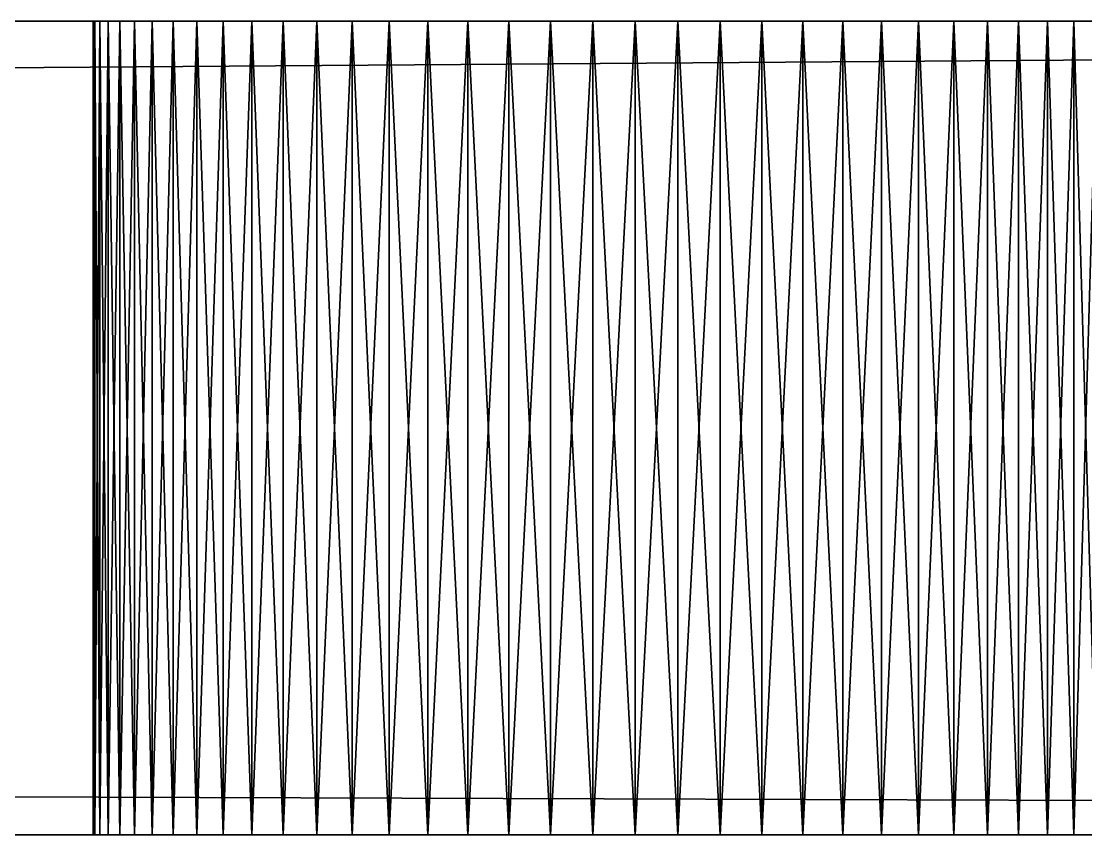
# Model space of a CAD drawing. Extents: x -23565 to -21677, y -4615 to -4167.
# Drawn here: x -21761.49 to -21753.64, y -4521.38 to -4515.38 of the extents above; entities that cross this region are included whole.
import ezdxf

# ---------------------------------------------------------------- set-up
doc = ezdxf.new("R2010")
doc.units = 0
doc.header["$MEASUREMENT"] = 0
doc.layers.get('0').update_dxf_attribs({"linetype": 'CONTINUOUS'})
doc.layers.add('ARCHITEKTURA_OBECN_', color=7, linetype='CONTINUOUS')

# ---------------------------------------------------------------- blocks, each defined once
blk = doc.blocks.new('*X11')
at = {"layer": 'ARCHITEKTURA_OBECN_', "color": 0, "linetype": 'Continuous'}
mesh = blk.add_polyface(dxfattribs=at)
corners = [(-21756.0251, -4515.3807, -230.5943), (-21756.3331, -4515.3807, -230.533), (-21713.9589, -4515.3807, -214.4837), (-21756.645, -4515.3807, -230.4961), (-21756.9589, -4515.3807, -230.4837), (-21757.2727, -4515.3807, -230.4961), (-21757.5846, -4515.3807, -230.533), (-21757.8927, -4515.3807, -230.5943), (-21758.195, -4515.3807, -230.6795), (-22544.9589, -4515.3807, -214.4837), (-21758.4896, -4515.3807, -230.7882), (-21758.7748, -4515.3807, -230.9197), (-21759.0489, -4515.3807, -231.0732), (-21759.31, -4515.3807, -231.2477), (-21759.5567, -4515.3807, -231.4421), (-21759.7873, -4515.3807, -231.6553), (-21760.0005, -4515.3807, -231.8859), (-21760.195, -4515.3807, -232.1326), (-21760.3694, -4515.3807, -232.3937), (-21760.5229, -4515.3807, -232.6678), (-21760.6544, -4515.3807, -232.953), (-21760.7631, -4515.3807, -233.2477), (-21760.8484, -4515.3807, -233.5499), (-21760.9096, -4515.3807, -233.858), (-21760.9466, -4515.3807, -234.1699), (-22584.9589, -4515.3807, -216.4837), (-22544.9589, -4515.3807, -216.4837), (-23450.9589, -4515.3807, -254.4837), (-21760.9589, -4515.3807, -234.4837), (-21760.9466, -4515.3807, -234.7976), (-21760.9096, -4515.3807, -235.1095), (-21760.8484, -4515.3807, -235.4175), (-21760.7631, -4515.3807, -235.7198), (-21760.6544, -4515.3807, -236.0145), (-21760.5229, -4515.3807, -236.2997), (-21760.3694, -4515.3807, -236.5737), (-21760.195, -4515.3807, -236.8349), (-21760.0005, -4515.3807, -237.0815), (-21759.7873, -4515.3807, -237.3122), (-21759.5567, -4515.3807, -237.5254), (-21759.31, -4515.3807, -237.7198), (-21759.0489, -4515.3807, -237.8943), (-21758.7748, -4515.3807, -238.0478), (-21758.4896, -4515.3807, -238.1792), (-21758.195, -4515.3807, -238.288), (-21757.8927, -4515.3807, -238.3732), (-21757.5846, -4515.3807, -238.4345), (-21757.2727, -4515.3807, -238.4714), (-21678.9589, -4515.3807, -254.4837)]
mesh.append_faces([[corners[k] for k in face] for face in [(26, 28, 27)]], dxfattribs={"vtx0": -1, "vtx1": -1, "vtx2": -1, "color": 0})
mesh.append_faces([[corners[k] for k in face] for face in [(9, 24, 28), (47, 48, 27)]], dxfattribs={"vtx0": -1, "vtx2": -1, "color": 0})
mesh.append_faces([[corners[k] for k in face] for face in [(0, 1, 2), (1, 3, 2), (3, 4, 2), (4, 5, 2), (5, 6, 2), (6, 7, 2), (7, 8, 2), (9, 2, 8), (8, 10, 9), (10, 11, 9), (11, 12, 9), (12, 13, 9), (13, 14, 9), (14, 15, 9), (15, 16, 9), (16, 17, 9), (17, 18, 9), (18, 19, 9), (19, 20, 9), (20, 21, 9), (21, 22, 9), (22, 23, 9), (23, 24, 9), (25, 26, 27), (26, 9, 28), (28, 29, 27), (29, 30, 27), (30, 31, 27), (31, 32, 27), (32, 33, 27), (33, 34, 27), (34, 35, 27), (35, 36, 27), (36, 37, 27), (37, 38, 27), (38, 39, 27), (39, 40, 27), (40, 41, 27), (41, 42, 27), (42, 43, 27), (43, 44, 27), (44, 45, 27), (45, 46, 27), (46, 47, 27)]], dxfattribs={"vtx1": -1, "vtx2": -1, "color": 0})
mesh = blk.add_polyface(dxfattribs=at)
corners = [(-23450.9589, -4515.3807, -254.4837), (-21678.9589, -4515.3807, -254.4837), (-21678.9589, -4521.3807, -254.4837), (-23450.9589, -4521.3807, -254.4837)]
mesh.append_faces([[corners[k] for k in face] for face in [(3, 0, 2)]], dxfattribs={"vtx1": -1, "color": 0})
mesh.append_faces([[corners[k] for k in face] for face in [(0, 1, 2)]], dxfattribs={"vtx2": -1, "color": 0})
mesh = blk.add_polyface(dxfattribs=at)
corners = [(-21713.9589, -4515.3807, -214.4837), (-22544.9589, -4515.3807, -214.4837), (-22544.9589, -4521.3807, -214.4837), (-21713.9589, -4521.3807, -214.4837)]
mesh.append_faces([[corners[k] for k in face] for face in [(3, 0, 2)]], dxfattribs={"vtx1": -1, "color": 0})
mesh.append_faces([[corners[k] for k in face] for face in [(0, 1, 2)]], dxfattribs={"vtx2": -1, "color": 0})
mesh = blk.add_polyface(dxfattribs=at)
corners = [(-21760.9589, -4521.3807, -234.4837), (-21760.9589, -4515.3807, -234.4837), (-21760.9466, -4515.3807, -234.1699), (-21760.9466, -4521.3807, -234.1699)]
mesh.append_faces([[corners[k] for k in face] for face in [(3, 0, 2)]], dxfattribs={"vtx1": -1, "color": 0})
mesh.append_faces([[corners[k] for k in face] for face in [(0, 1, 2)]], dxfattribs={"vtx2": -1, "color": 0})
mesh = blk.add_polyface(dxfattribs=at)
corners = [(-21760.9466, -4521.3807, -234.7976), (-21760.9466, -4515.3807, -234.7976), (-21760.9589, -4515.3807, -234.4837), (-21760.9589, -4521.3807, -234.4837)]
mesh.append_faces([[corners[k] for k in face] for face in [(3, 0, 2)]], dxfattribs={"vtx1": -1, "color": 0})
mesh.append_faces([[corners[k] for k in face] for face in [(0, 1, 2)]], dxfattribs={"vtx2": -1, "color": 0})
mesh = blk.add_polyface(dxfattribs=at)
corners = [(-21760.9466, -4521.3807, -234.1699), (-21760.9466, -4515.3807, -234.1699), (-21760.9096, -4515.3807, -233.858), (-21760.9096, -4521.3807, -233.858)]
mesh.append_faces([[corners[k] for k in face] for face in [(3, 0, 2)]], dxfattribs={"vtx1": -1, "color": 0})
mesh.append_faces([[corners[k] for k in face] for face in [(0, 1, 2)]], dxfattribs={"vtx2": -1, "color": 0})
mesh = blk.add_polyface(dxfattribs=at)
corners = [(-21760.9096, -4521.3807, -235.1095), (-21760.9096, -4515.3807, -235.1095), (-21760.9466, -4515.3807, -234.7976), (-21760.9466, -4521.3807, -234.7976)]
mesh.append_faces([[corners[k] for k in face] for face in [(3, 0, 2)]], dxfattribs={"vtx1": -1, "color": 0})
mesh.append_faces([[corners[k] for k in face] for face in [(0, 1, 2)]], dxfattribs={"vtx2": -1, "color": 0})
mesh = blk.add_polyface(dxfattribs=at)
corners = [(-21760.9096, -4521.3807, -233.858), (-21760.9096, -4515.3807, -233.858), (-21760.8484, -4515.3807, -233.5499), (-21760.8484, -4521.3807, -233.5499)]
mesh.append_faces([[corners[k] for k in face] for face in [(3, 0, 2)]], dxfattribs={"vtx1": -1, "color": 0})
mesh.append_faces([[corners[k] for k in face] for face in [(0, 1, 2)]], dxfattribs={"vtx2": -1, "color": 0})
mesh = blk.add_polyface(dxfattribs=at)
corners = [(-21760.8484, -4521.3807, -235.4175), (-21760.8484, -4515.3807, -235.4175), (-21760.9096, -4515.3807, -235.1095), (-21760.9096, -4521.3807, -235.1095)]
mesh.append_faces([[corners[k] for k in face] for face in [(3, 0, 2)]], dxfattribs={"vtx1": -1, "color": 0})
mesh.append_faces([[corners[k] for k in face] for face in [(0, 1, 2)]], dxfattribs={"vtx2": -1, "color": 0})
mesh = blk.add_polyface(dxfattribs=at)
corners = [(-21760.8484, -4521.3807, -233.5499), (-21760.8484, -4515.3807, -233.5499), (-21760.7631, -4515.3807, -233.2477), (-21760.7631, -4521.3807, -233.2477)]
mesh.append_faces([[corners[k] for k in face] for face in [(3, 0, 2)]], dxfattribs={"vtx1": -1, "color": 0})
mesh.append_faces([[corners[k] for k in face] for face in [(0, 1, 2)]], dxfattribs={"vtx2": -1, "color": 0})
mesh = blk.add_polyface(dxfattribs=at)
corners = [(-21760.7631, -4521.3807, -235.7198), (-21760.7631, -4515.3807, -235.7198), (-21760.8484, -4515.3807, -235.4175), (-21760.8484, -4521.3807, -235.4175)]
mesh.append_faces([[corners[k] for k in face] for face in [(3, 0, 2)]], dxfattribs={"vtx1": -1, "color": 0})
mesh.append_faces([[corners[k] for k in face] for face in [(0, 1, 2)]], dxfattribs={"vtx2": -1, "color": 0})
mesh = blk.add_polyface(dxfattribs=at)
corners = [(-21760.7631, -4521.3807, -233.2477), (-21760.7631, -4515.3807, -233.2477), (-21760.6544, -4515.3807, -232.953), (-21760.6544, -4521.3807, -232.953)]
mesh.append_faces([[corners[k] for k in face] for face in [(3, 0, 2)]], dxfattribs={"vtx1": -1, "color": 0})
mesh.append_faces([[corners[k] for k in face] for face in [(0, 1, 2)]], dxfattribs={"vtx2": -1, "color": 0})
mesh = blk.add_polyface(dxfattribs=at)
corners = [(-21760.6544, -4521.3807, -236.0145), (-21760.6544, -4515.3807, -236.0145), (-21760.7631, -4515.3807, -235.7198), (-21760.7631, -4521.3807, -235.7198)]
mesh.append_faces([[corners[k] for k in face] for face in [(3, 0, 2)]], dxfattribs={"vtx1": -1, "color": 0})
mesh.append_faces([[corners[k] for k in face] for face in [(0, 1, 2)]], dxfattribs={"vtx2": -1, "color": 0})
mesh = blk.add_polyface(dxfattribs=at)
corners = [(-21760.6544, -4521.3807, -232.953), (-21760.6544, -4515.3807, -232.953), (-21760.5229, -4515.3807, -232.6678), (-21760.5229, -4521.3807, -232.6678)]
mesh.append_faces([[corners[k] for k in face] for face in [(3, 0, 2)]], dxfattribs={"vtx1": -1, "color": 0})
mesh.append_faces([[corners[k] for k in face] for face in [(0, 1, 2)]], dxfattribs={"vtx2": -1, "color": 0})
mesh = blk.add_polyface(dxfattribs=at)
corners = [(-21760.5229, -4521.3807, -236.2997), (-21760.5229, -4515.3807, -236.2997), (-21760.6544, -4515.3807, -236.0145), (-21760.6544, -4521.3807, -236.0145)]
mesh.append_faces([[corners[k] for k in face] for face in [(3, 0, 2)]], dxfattribs={"vtx1": -1, "color": 0})
mesh.append_faces([[corners[k] for k in face] for face in [(0, 1, 2)]], dxfattribs={"vtx2": -1, "color": 0})
mesh = blk.add_polyface(dxfattribs=at)
corners = [(-21760.5229, -4521.3807, -232.6678), (-21760.5229, -4515.3807, -232.6678), (-21760.3694, -4515.3807, -232.3937), (-21760.3694, -4521.3807, -232.3937)]
mesh.append_faces([[corners[k] for k in face] for face in [(3, 0, 2)]], dxfattribs={"vtx1": -1, "color": 0})
mesh.append_faces([[corners[k] for k in face] for face in [(0, 1, 2)]], dxfattribs={"vtx2": -1, "color": 0})
mesh = blk.add_polyface(dxfattribs=at)
corners = [(-21760.3694, -4521.3807, -236.5737), (-21760.3694, -4515.3807, -236.5737), (-21760.5229, -4515.3807, -236.2997), (-21760.5229, -4521.3807, -236.2997)]
mesh.append_faces([[corners[k] for k in face] for face in [(3, 0, 2)]], dxfattribs={"vtx1": -1, "color": 0})
mesh.append_faces([[corners[k] for k in face] for face in [(0, 1, 2)]], dxfattribs={"vtx2": -1, "color": 0})
mesh = blk.add_polyface(dxfattribs=at)
corners = [(-21760.3694, -4521.3807, -232.3937), (-21760.3694, -4515.3807, -232.3937), (-21760.195, -4515.3807, -232.1326), (-21760.195, -4521.3807, -232.1326)]
mesh.append_faces([[corners[k] for k in face] for face in [(3, 0, 2)]], dxfattribs={"vtx1": -1, "color": 0})
mesh.append_faces([[corners[k] for k in face] for face in [(0, 1, 2)]], dxfattribs={"vtx2": -1, "color": 0})
mesh = blk.add_polyface(dxfattribs=at)
corners = [(-21760.195, -4521.3807, -236.8349), (-21760.195, -4515.3807, -236.8349), (-21760.3694, -4515.3807, -236.5737), (-21760.3694, -4521.3807, -236.5737)]
mesh.append_faces([[corners[k] for k in face] for face in [(3, 0, 2)]], dxfattribs={"vtx1": -1, "color": 0})
mesh.append_faces([[corners[k] for k in face] for face in [(0, 1, 2)]], dxfattribs={"vtx2": -1, "color": 0})
mesh = blk.add_polyface(dxfattribs=at)
corners = [(-21760.195, -4521.3807, -232.1326), (-21760.195, -4515.3807, -232.1326), (-21760.0005, -4515.3807, -231.8859), (-21760.0005, -4521.3807, -231.8859)]
mesh.append_faces([[corners[k] for k in face] for face in [(3, 0, 2)]], dxfattribs={"vtx1": -1, "color": 0})
mesh.append_faces([[corners[k] for k in face] for face in [(0, 1, 2)]], dxfattribs={"vtx2": -1, "color": 0})
mesh = blk.add_polyface(dxfattribs=at)
corners = [(-21760.0005, -4521.3807, -237.0815), (-21760.0005, -4515.3807, -237.0815), (-21760.195, -4515.3807, -236.8349), (-21760.195, -4521.3807, -236.8349)]
mesh.append_faces([[corners[k] for k in face] for face in [(3, 0, 2)]], dxfattribs={"vtx1": -1, "color": 0})
mesh.append_faces([[corners[k] for k in face] for face in [(0, 1, 2)]], dxfattribs={"vtx2": -1, "color": 0})
mesh = blk.add_polyface(dxfattribs=at)
corners = [(-21760.0005, -4521.3807, -231.8859), (-21760.0005, -4515.3807, -231.8859), (-21759.7873, -4515.3807, -231.6553), (-21759.7873, -4521.3807, -231.6553)]
mesh.append_faces([[corners[k] for k in face] for face in [(3, 0, 2)]], dxfattribs={"vtx1": -1, "color": 0})
mesh.append_faces([[corners[k] for k in face] for face in [(0, 1, 2)]], dxfattribs={"vtx2": -1, "color": 0})
mesh = blk.add_polyface(dxfattribs=at)
corners = [(-21759.7873, -4521.3807, -237.3122), (-21759.7873, -4515.3807, -237.3122), (-21760.0005, -4515.3807, -237.0815), (-21760.0005, -4521.3807, -237.0815)]
mesh.append_faces([[corners[k] for k in face] for face in [(3, 0, 2)]], dxfattribs={"vtx1": -1, "color": 0})
mesh.append_faces([[corners[k] for k in face] for face in [(0, 1, 2)]], dxfattribs={"vtx2": -1, "color": 0})
mesh = blk.add_polyface(dxfattribs=at)
corners = [(-21759.7873, -4521.3807, -231.6553), (-21759.7873, -4515.3807, -231.6553), (-21759.5567, -4515.3807, -231.4421), (-21759.5567, -4521.3807, -231.4421)]
mesh.append_faces([[corners[k] for k in face] for face in [(3, 0, 2)]], dxfattribs={"vtx1": -1, "color": 0})
mesh.append_faces([[corners[k] for k in face] for face in [(0, 1, 2)]], dxfattribs={"vtx2": -1, "color": 0})
mesh = blk.add_polyface(dxfattribs=at)
corners = [(-21759.5567, -4521.3807, -237.5254), (-21759.5567, -4515.3807, -237.5254), (-21759.7873, -4515.3807, -237.3122), (-21759.7873, -4521.3807, -237.3122)]
mesh.append_faces([[corners[k] for k in face] for face in [(3, 0, 2)]], dxfattribs={"vtx1": -1, "color": 0})
mesh.append_faces([[corners[k] for k in face] for face in [(0, 1, 2)]], dxfattribs={"vtx2": -1, "color": 0})
mesh = blk.add_polyface(dxfattribs=at)
corners = [(-21759.5567, -4521.3807, -231.4421), (-21759.5567, -4515.3807, -231.4421), (-21759.31, -4515.3807, -231.2477), (-21759.31, -4521.3807, -231.2477)]
mesh.append_faces([[corners[k] for k in face] for face in [(3, 0, 2)]], dxfattribs={"vtx1": -1, "color": 0})
mesh.append_faces([[corners[k] for k in face] for face in [(0, 1, 2)]], dxfattribs={"vtx2": -1, "color": 0})
mesh = blk.add_polyface(dxfattribs=at)
corners = [(-21759.31, -4521.3807, -237.7198), (-21759.31, -4515.3807, -237.7198), (-21759.5567, -4515.3807, -237.5254), (-21759.5567, -4521.3807, -237.5254)]
mesh.append_faces([[corners[k] for k in face] for face in [(3, 0, 2)]], dxfattribs={"vtx1": -1, "color": 0})
mesh.append_faces([[corners[k] for k in face] for face in [(0, 1, 2)]], dxfattribs={"vtx2": -1, "color": 0})
mesh = blk.add_polyface(dxfattribs=at)
corners = [(-21759.31, -4521.3807, -231.2477), (-21759.31, -4515.3807, -231.2477), (-21759.0489, -4515.3807, -231.0732), (-21759.0489, -4521.3807, -231.0732)]
mesh.append_faces([[corners[k] for k in face] for face in [(3, 0, 2)]], dxfattribs={"vtx1": -1, "color": 0})
mesh.append_faces([[corners[k] for k in face] for face in [(0, 1, 2)]], dxfattribs={"vtx2": -1, "color": 0})
mesh = blk.add_polyface(dxfattribs=at)
corners = [(-21759.0489, -4521.3807, -237.8943), (-21759.0489, -4515.3807, -237.8943), (-21759.31, -4515.3807, -237.7198), (-21759.31, -4521.3807, -237.7198)]
mesh.append_faces([[corners[k] for k in face] for face in [(3, 0, 2)]], dxfattribs={"vtx1": -1, "color": 0})
mesh.append_faces([[corners[k] for k in face] for face in [(0, 1, 2)]], dxfattribs={"vtx2": -1, "color": 0})
mesh = blk.add_polyface(dxfattribs=at)
corners = [(-21759.0489, -4521.3807, -231.0732), (-21759.0489, -4515.3807, -231.0732), (-21758.7748, -4515.3807, -230.9197), (-21758.7748, -4521.3807, -230.9197)]
mesh.append_faces([[corners[k] for k in face] for face in [(3, 0, 2)]], dxfattribs={"vtx1": -1, "color": 0})
mesh.append_faces([[corners[k] for k in face] for face in [(0, 1, 2)]], dxfattribs={"vtx2": -1, "color": 0})
mesh = blk.add_polyface(dxfattribs=at)
corners = [(-21758.7748, -4521.3807, -238.0478), (-21758.7748, -4515.3807, -238.0478), (-21759.0489, -4515.3807, -237.8943), (-21759.0489, -4521.3807, -237.8943)]
mesh.append_faces([[corners[k] for k in face] for face in [(3, 0, 2)]], dxfattribs={"vtx1": -1, "color": 0})
mesh.append_faces([[corners[k] for k in face] for face in [(0, 1, 2)]], dxfattribs={"vtx2": -1, "color": 0})
mesh = blk.add_polyface(dxfattribs=at)
corners = [(-21758.7748, -4521.3807, -230.9197), (-21758.7748, -4515.3807, -230.9197), (-21758.4896, -4515.3807, -230.7882), (-21758.4896, -4521.3807, -230.7882)]
mesh.append_faces([[corners[k] for k in face] for face in [(3, 0, 2)]], dxfattribs={"vtx1": -1, "color": 0})
mesh.append_faces([[corners[k] for k in face] for face in [(0, 1, 2)]], dxfattribs={"vtx2": -1, "color": 0})
mesh = blk.add_polyface(dxfattribs=at)
corners = [(-21758.4896, -4521.3807, -238.1792), (-21758.4896, -4515.3807, -238.1792), (-21758.7748, -4515.3807, -238.0478), (-21758.7748, -4521.3807, -238.0478)]
mesh.append_faces([[corners[k] for k in face] for face in [(3, 0, 2)]], dxfattribs={"vtx1": -1, "color": 0})
mesh.append_faces([[corners[k] for k in face] for face in [(0, 1, 2)]], dxfattribs={"vtx2": -1, "color": 0})
mesh = blk.add_polyface(dxfattribs=at)
corners = [(-21758.4896, -4521.3807, -230.7882), (-21758.4896, -4515.3807, -230.7882), (-21758.195, -4515.3807, -230.6795), (-21758.195, -4521.3807, -230.6795)]
mesh.append_faces([[corners[k] for k in face] for face in [(3, 0, 2)]], dxfattribs={"vtx1": -1, "color": 0})
mesh.append_faces([[corners[k] for k in face] for face in [(0, 1, 2)]], dxfattribs={"vtx2": -1, "color": 0})
mesh = blk.add_polyface(dxfattribs=at)
corners = [(-21758.195, -4521.3807, -238.288), (-21758.195, -4515.3807, -238.288), (-21758.4896, -4515.3807, -238.1792), (-21758.4896, -4521.3807, -238.1792)]
mesh.append_faces([[corners[k] for k in face] for face in [(3, 0, 2)]], dxfattribs={"vtx1": -1, "color": 0})
mesh.append_faces([[corners[k] for k in face] for face in [(0, 1, 2)]], dxfattribs={"vtx2": -1, "color": 0})
mesh = blk.add_polyface(dxfattribs=at)
corners = [(-21758.195, -4521.3807, -230.6795), (-21758.195, -4515.3807, -230.6795), (-21757.8927, -4515.3807, -230.5943), (-21757.8927, -4521.3807, -230.5943)]
mesh.append_faces([[corners[k] for k in face] for face in [(3, 0, 2)]], dxfattribs={"vtx1": -1, "color": 0})
mesh.append_faces([[corners[k] for k in face] for face in [(0, 1, 2)]], dxfattribs={"vtx2": -1, "color": 0})
mesh = blk.add_polyface(dxfattribs=at)
corners = [(-21757.8927, -4521.3807, -238.3732), (-21757.8927, -4515.3807, -238.3732), (-21758.195, -4515.3807, -238.288), (-21758.195, -4521.3807, -238.288)]
mesh.append_faces([[corners[k] for k in face] for face in [(3, 0, 2)]], dxfattribs={"vtx1": -1, "color": 0})
mesh.append_faces([[corners[k] for k in face] for face in [(0, 1, 2)]], dxfattribs={"vtx2": -1, "color": 0})
mesh = blk.add_polyface(dxfattribs=at)
corners = [(-21757.8927, -4521.3807, -230.5943), (-21757.8927, -4515.3807, -230.5943), (-21757.5846, -4515.3807, -230.533), (-21757.5846, -4521.3807, -230.533)]
mesh.append_faces([[corners[k] for k in face] for face in [(3, 0, 2)]], dxfattribs={"vtx1": -1, "color": 0})
mesh.append_faces([[corners[k] for k in face] for face in [(0, 1, 2)]], dxfattribs={"vtx2": -1, "color": 0})
mesh = blk.add_polyface(dxfattribs=at)
corners = [(-21757.5846, -4521.3807, -238.4345), (-21757.5846, -4515.3807, -238.4345), (-21757.8927, -4515.3807, -238.3732), (-21757.8927, -4521.3807, -238.3732)]
mesh.append_faces([[corners[k] for k in face] for face in [(3, 0, 2)]], dxfattribs={"vtx1": -1, "color": 0})
mesh.append_faces([[corners[k] for k in face] for face in [(0, 1, 2)]], dxfattribs={"vtx2": -1, "color": 0})
mesh = blk.add_polyface(dxfattribs=at)
corners = [(-21757.5846, -4521.3807, -230.533), (-21757.5846, -4515.3807, -230.533), (-21757.2727, -4515.3807, -230.4961), (-21757.2727, -4521.3807, -230.4961)]
mesh.append_faces([[corners[k] for k in face] for face in [(3, 0, 2)]], dxfattribs={"vtx1": -1, "color": 0})
mesh.append_faces([[corners[k] for k in face] for face in [(0, 1, 2)]], dxfattribs={"vtx2": -1, "color": 0})
mesh = blk.add_polyface(dxfattribs=at)
corners = [(-21757.2727, -4521.3807, -238.4714), (-21757.2727, -4515.3807, -238.4714), (-21757.5846, -4515.3807, -238.4345), (-21757.5846, -4521.3807, -238.4345)]
mesh.append_faces([[corners[k] for k in face] for face in [(3, 0, 2)]], dxfattribs={"vtx1": -1, "color": 0})
mesh.append_faces([[corners[k] for k in face] for face in [(0, 1, 2)]], dxfattribs={"vtx2": -1, "color": 0})
mesh = blk.add_polyface(dxfattribs=at)
corners = [(-21757.2727, -4521.3807, -230.4961), (-21757.2727, -4515.3807, -230.4961), (-21756.9589, -4515.3807, -230.4837), (-21756.9589, -4521.3807, -230.4837)]
mesh.append_faces([[corners[k] for k in face] for face in [(3, 0, 2)]], dxfattribs={"vtx1": -1, "color": 0})
mesh.append_faces([[corners[k] for k in face] for face in [(0, 1, 2)]], dxfattribs={"vtx2": -1, "color": 0})
mesh = blk.add_polyface(dxfattribs=at)
corners = [(-21756.9589, -4521.3807, -238.4837), (-21756.9589, -4515.3807, -238.4837), (-21757.2727, -4515.3807, -238.4714), (-21757.2727, -4521.3807, -238.4714)]
mesh.append_faces([[corners[k] for k in face] for face in [(3, 0, 2)]], dxfattribs={"vtx1": -1, "color": 0})
mesh.append_faces([[corners[k] for k in face] for face in [(0, 1, 2)]], dxfattribs={"vtx2": -1, "color": 0})
mesh = blk.add_polyface(dxfattribs=at)
corners = [(-21700.7631, -4515.3807, -233.2477), (-21700.8484, -4515.3807, -233.5499), (-21752.9589, -4515.3807, -234.4837), (-21700.9096, -4515.3807, -233.858), (-21700.9466, -4515.3807, -234.1699), (-21700.9589, -4515.3807, -234.4837), (-21753.0081, -4515.3807, -235.1095), (-21752.9712, -4515.3807, -234.7976), (-21700.9466, -4515.3807, -234.7976), (-21700.9096, -4515.3807, -235.1095), (-21700.8484, -4515.3807, -235.4175), (-21700.7631, -4515.3807, -235.7198), (-21700.5229, -4515.3807, -232.6678), (-21752.9712, -4515.3807, -234.1699), (-21753.0081, -4515.3807, -233.858), (-21676.9589, -4515.3807, -216.4837), (-21753.0694, -4515.3807, -233.5499), (-21753.1547, -4515.3807, -233.2477), (-21713.9589, -4515.3807, -216.4837), (-21753.2634, -4515.3807, -232.953), (-21753.3949, -4515.3807, -232.6678), (-21713.9589, -4515.3807, -214.4837), (-21753.5483, -4515.3807, -232.3937), (-21753.7228, -4515.3807, -232.1326), (-21753.9173, -4515.3807, -231.8859), (-21754.1305, -4515.3807, -231.6553), (-21754.3611, -4515.3807, -231.4421), (-21754.6077, -4515.3807, -231.2477), (-21754.8689, -4515.3807, -231.0732), (-21755.1429, -4515.3807, -230.9197), (-21755.4282, -4515.3807, -230.7882), (-21755.7228, -4515.3807, -230.6795), (-21756.0251, -4515.3807, -230.5943), (-21757.2727, -4515.3807, -238.4714), (-21756.9589, -4515.3807, -238.4837), (-21678.9589, -4515.3807, -254.4837), (-21756.645, -4515.3807, -238.4714), (-21756.3331, -4515.3807, -238.4345), (-21756.0251, -4515.3807, -238.3732), (-21755.7228, -4515.3807, -238.288), (-21755.4282, -4515.3807, -238.1792), (-21755.1429, -4515.3807, -238.0478), (-21754.8689, -4515.3807, -237.8943), (-21754.6077, -4515.3807, -237.7198), (-21754.3611, -4515.3807, -237.5254), (-21754.1305, -4515.3807, -237.3122), (-21753.9173, -4515.3807, -237.0815), (-21753.7228, -4515.3807, -236.8349), (-21753.5483, -4515.3807, -236.5737), (-21753.3949, -4515.3807, -236.2997), (-21753.2634, -4515.3807, -236.0145), (-21753.1547, -4515.3807, -235.7198), (-21753.0694, -4515.3807, -235.4175), (-21676.9589, -4515.3807, -252.4837)]
mesh.append_faces([[corners[k] for k in face] for face in [(5, 6, 7), (2, 4, 5), (12, 2, 13), (20, 21, 18)]], dxfattribs={"vtx0": -1, "vtx2": -1, "color": 0})
mesh.append_faces([[corners[k] for k in face] for face in [(0, 1, 2), (1, 3, 2), (3, 4, 2), (7, 2, 5), (5, 8, 6), (8, 9, 6), (9, 10, 6), (10, 11, 6), (13, 14, 15), (14, 16, 15), (16, 17, 18), (17, 19, 18), (19, 20, 18), (20, 22, 21), (22, 23, 21), (23, 24, 21), (24, 25, 21), (25, 26, 21), (26, 27, 21), (27, 28, 21), (28, 29, 21), (29, 30, 21), (30, 31, 21), (31, 32, 21), (33, 34, 35), (34, 36, 35), (36, 37, 35), (37, 38, 35), (38, 39, 35), (39, 40, 35), (40, 41, 35), (41, 42, 35), (42, 43, 35), (43, 44, 35), (44, 45, 35), (45, 46, 35), (46, 47, 35), (47, 48, 35), (48, 49, 35), (49, 50, 35), (50, 51, 35), (51, 52, 35), (52, 6, 53)]], dxfattribs={"vtx1": -1, "vtx2": -1, "color": 0})
mesh = blk.add_polyface(dxfattribs=at)
corners = [(-21756.9589, -4521.3807, -230.4837), (-21756.9589, -4515.3807, -230.4837), (-21756.645, -4515.3807, -230.4961), (-21756.645, -4521.3807, -230.4961)]
mesh.append_faces([[corners[k] for k in face] for face in [(3, 0, 2)]], dxfattribs={"vtx1": -1, "color": 0})
mesh.append_faces([[corners[k] for k in face] for face in [(0, 1, 2)]], dxfattribs={"vtx2": -1, "color": 0})
mesh = blk.add_polyface(dxfattribs=at)
corners = [(-21756.645, -4521.3807, -238.4714), (-21756.645, -4515.3807, -238.4714), (-21756.9589, -4515.3807, -238.4837), (-21756.9589, -4521.3807, -238.4837)]
mesh.append_faces([[corners[k] for k in face] for face in [(3, 0, 2)]], dxfattribs={"vtx1": -1, "color": 0})
mesh.append_faces([[corners[k] for k in face] for face in [(0, 1, 2)]], dxfattribs={"vtx2": -1, "color": 0})
mesh = blk.add_polyface(dxfattribs=at)
corners = [(-21756.645, -4521.3807, -230.4961), (-21756.645, -4515.3807, -230.4961), (-21756.3331, -4515.3807, -230.533), (-21756.3331, -4521.3807, -230.533)]
mesh.append_faces([[corners[k] for k in face] for face in [(3, 0, 2)]], dxfattribs={"vtx1": -1, "color": 0})
mesh.append_faces([[corners[k] for k in face] for face in [(0, 1, 2)]], dxfattribs={"vtx2": -1, "color": 0})
mesh = blk.add_polyface(dxfattribs=at)
corners = [(-21756.3331, -4521.3807, -238.4345), (-21756.3331, -4515.3807, -238.4345), (-21756.645, -4515.3807, -238.4714), (-21756.645, -4521.3807, -238.4714)]
mesh.append_faces([[corners[k] for k in face] for face in [(3, 0, 2)]], dxfattribs={"vtx1": -1, "color": 0})
mesh.append_faces([[corners[k] for k in face] for face in [(0, 1, 2)]], dxfattribs={"vtx2": -1, "color": 0})
mesh = blk.add_polyface(dxfattribs=at)
corners = [(-21756.3331, -4521.3807, -230.533), (-21756.3331, -4515.3807, -230.533), (-21756.0251, -4515.3807, -230.5943), (-21756.0251, -4521.3807, -230.5943)]
mesh.append_faces([[corners[k] for k in face] for face in [(3, 0, 2)]], dxfattribs={"vtx1": -1, "color": 0})
mesh.append_faces([[corners[k] for k in face] for face in [(0, 1, 2)]], dxfattribs={"vtx2": -1, "color": 0})
mesh = blk.add_polyface(dxfattribs=at)
corners = [(-21756.0251, -4521.3807, -238.3732), (-21756.0251, -4515.3807, -238.3732), (-21756.3331, -4515.3807, -238.4345), (-21756.3331, -4521.3807, -238.4345)]
mesh.append_faces([[corners[k] for k in face] for face in [(3, 0, 2)]], dxfattribs={"vtx1": -1, "color": 0})
mesh.append_faces([[corners[k] for k in face] for face in [(0, 1, 2)]], dxfattribs={"vtx2": -1, "color": 0})
mesh = blk.add_polyface(dxfattribs=at)
corners = [(-21756.0251, -4521.3807, -230.5943), (-21756.0251, -4515.3807, -230.5943), (-21755.7228, -4515.3807, -230.6795), (-21755.7228, -4521.3807, -230.6795)]
mesh.append_faces([[corners[k] for k in face] for face in [(3, 0, 2)]], dxfattribs={"vtx1": -1, "color": 0})
mesh.append_faces([[corners[k] for k in face] for face in [(0, 1, 2)]], dxfattribs={"vtx2": -1, "color": 0})
mesh = blk.add_polyface(dxfattribs=at)
corners = [(-21755.7228, -4521.3807, -238.288), (-21755.7228, -4515.3807, -238.288), (-21756.0251, -4515.3807, -238.3732), (-21756.0251, -4521.3807, -238.3732)]
mesh.append_faces([[corners[k] for k in face] for face in [(3, 0, 2)]], dxfattribs={"vtx1": -1, "color": 0})
mesh.append_faces([[corners[k] for k in face] for face in [(0, 1, 2)]], dxfattribs={"vtx2": -1, "color": 0})
mesh = blk.add_polyface(dxfattribs=at)
corners = [(-21755.7228, -4521.3807, -230.6795), (-21755.7228, -4515.3807, -230.6795), (-21755.4282, -4515.3807, -230.7882), (-21755.4282, -4521.3807, -230.7882)]
mesh.append_faces([[corners[k] for k in face] for face in [(3, 0, 2)]], dxfattribs={"vtx1": -1, "color": 0})
mesh.append_faces([[corners[k] for k in face] for face in [(0, 1, 2)]], dxfattribs={"vtx2": -1, "color": 0})
mesh = blk.add_polyface(dxfattribs=at)
corners = [(-21755.4282, -4521.3807, -238.1792), (-21755.4282, -4515.3807, -238.1792), (-21755.7228, -4515.3807, -238.288), (-21755.7228, -4521.3807, -238.288)]
mesh.append_faces([[corners[k] for k in face] for face in [(3, 0, 2)]], dxfattribs={"vtx1": -1, "color": 0})
mesh.append_faces([[corners[k] for k in face] for face in [(0, 1, 2)]], dxfattribs={"vtx2": -1, "color": 0})
mesh = blk.add_polyface(dxfattribs=at)
corners = [(-21755.4282, -4521.3807, -230.7882), (-21755.4282, -4515.3807, -230.7882), (-21755.1429, -4515.3807, -230.9197), (-21755.1429, -4521.3807, -230.9197)]
mesh.append_faces([[corners[k] for k in face] for face in [(3, 0, 2)]], dxfattribs={"vtx1": -1, "color": 0})
mesh.append_faces([[corners[k] for k in face] for face in [(0, 1, 2)]], dxfattribs={"vtx2": -1, "color": 0})
mesh = blk.add_polyface(dxfattribs=at)
corners = [(-21755.1429, -4521.3807, -238.0478), (-21755.1429, -4515.3807, -238.0478), (-21755.4282, -4515.3807, -238.1792), (-21755.4282, -4521.3807, -238.1792)]
mesh.append_faces([[corners[k] for k in face] for face in [(3, 0, 2)]], dxfattribs={"vtx1": -1, "color": 0})
mesh.append_faces([[corners[k] for k in face] for face in [(0, 1, 2)]], dxfattribs={"vtx2": -1, "color": 0})
mesh = blk.add_polyface(dxfattribs=at)
corners = [(-21755.1429, -4521.3807, -230.9197), (-21755.1429, -4515.3807, -230.9197), (-21754.8689, -4515.3807, -231.0732), (-21754.8689, -4521.3807, -231.0732)]
mesh.append_faces([[corners[k] for k in face] for face in [(3, 0, 2)]], dxfattribs={"vtx1": -1, "color": 0})
mesh.append_faces([[corners[k] for k in face] for face in [(0, 1, 2)]], dxfattribs={"vtx2": -1, "color": 0})
mesh = blk.add_polyface(dxfattribs=at)
corners = [(-21754.8689, -4521.3807, -237.8943), (-21754.8689, -4515.3807, -237.8943), (-21755.1429, -4515.3807, -238.0478), (-21755.1429, -4521.3807, -238.0478)]
mesh.append_faces([[corners[k] for k in face] for face in [(3, 0, 2)]], dxfattribs={"vtx1": -1, "color": 0})
mesh.append_faces([[corners[k] for k in face] for face in [(0, 1, 2)]], dxfattribs={"vtx2": -1, "color": 0})
mesh = blk.add_polyface(dxfattribs=at)
corners = [(-21754.8689, -4521.3807, -231.0732), (-21754.8689, -4515.3807, -231.0732), (-21754.6077, -4515.3807, -231.2477), (-21754.6077, -4521.3807, -231.2477)]
mesh.append_faces([[corners[k] for k in face] for face in [(3, 0, 2)]], dxfattribs={"vtx1": -1, "color": 0})
mesh.append_faces([[corners[k] for k in face] for face in [(0, 1, 2)]], dxfattribs={"vtx2": -1, "color": 0})
mesh = blk.add_polyface(dxfattribs=at)
corners = [(-21754.6077, -4521.3807, -237.7198), (-21754.6077, -4515.3807, -237.7198), (-21754.8689, -4515.3807, -237.8943), (-21754.8689, -4521.3807, -237.8943)]
mesh.append_faces([[corners[k] for k in face] for face in [(3, 0, 2)]], dxfattribs={"vtx1": -1, "color": 0})
mesh.append_faces([[corners[k] for k in face] for face in [(0, 1, 2)]], dxfattribs={"vtx2": -1, "color": 0})
mesh = blk.add_polyface(dxfattribs=at)
corners = [(-21754.6077, -4521.3807, -231.2477), (-21754.6077, -4515.3807, -231.2477), (-21754.3611, -4515.3807, -231.4421), (-21754.3611, -4521.3807, -231.4421)]
mesh.append_faces([[corners[k] for k in face] for face in [(3, 0, 2)]], dxfattribs={"vtx1": -1, "color": 0})
mesh.append_faces([[corners[k] for k in face] for face in [(0, 1, 2)]], dxfattribs={"vtx2": -1, "color": 0})
mesh = blk.add_polyface(dxfattribs=at)
corners = [(-21754.3611, -4521.3807, -237.5254), (-21754.3611, -4515.3807, -237.5254), (-21754.6077, -4515.3807, -237.7198), (-21754.6077, -4521.3807, -237.7198)]
mesh.append_faces([[corners[k] for k in face] for face in [(3, 0, 2)]], dxfattribs={"vtx1": -1, "color": 0})
mesh.append_faces([[corners[k] for k in face] for face in [(0, 1, 2)]], dxfattribs={"vtx2": -1, "color": 0})
mesh = blk.add_polyface(dxfattribs=at)
corners = [(-21754.3611, -4521.3807, -231.4421), (-21754.3611, -4515.3807, -231.4421), (-21754.1305, -4515.3807, -231.6553), (-21754.1305, -4521.3807, -231.6553)]
mesh.append_faces([[corners[k] for k in face] for face in [(3, 0, 2)]], dxfattribs={"vtx1": -1, "color": 0})
mesh.append_faces([[corners[k] for k in face] for face in [(0, 1, 2)]], dxfattribs={"vtx2": -1, "color": 0})
mesh = blk.add_polyface(dxfattribs=at)
corners = [(-21754.1305, -4521.3807, -237.3122), (-21754.1305, -4515.3807, -237.3122), (-21754.3611, -4515.3807, -237.5254), (-21754.3611, -4521.3807, -237.5254)]
mesh.append_faces([[corners[k] for k in face] for face in [(3, 0, 2)]], dxfattribs={"vtx1": -1, "color": 0})
mesh.append_faces([[corners[k] for k in face] for face in [(0, 1, 2)]], dxfattribs={"vtx2": -1, "color": 0})
mesh = blk.add_polyface(dxfattribs=at)
corners = [(-21754.1305, -4521.3807, -231.6553), (-21754.1305, -4515.3807, -231.6553), (-21753.9173, -4515.3807, -231.8859), (-21753.9173, -4521.3807, -231.8859)]
mesh.append_faces([[corners[k] for k in face] for face in [(3, 0, 2)]], dxfattribs={"vtx1": -1, "color": 0})
mesh.append_faces([[corners[k] for k in face] for face in [(0, 1, 2)]], dxfattribs={"vtx2": -1, "color": 0})
mesh = blk.add_polyface(dxfattribs=at)
corners = [(-21753.9173, -4521.3807, -237.0815), (-21753.9173, -4515.3807, -237.0815), (-21754.1305, -4515.3807, -237.3122), (-21754.1305, -4521.3807, -237.3122)]
mesh.append_faces([[corners[k] for k in face] for face in [(3, 0, 2)]], dxfattribs={"vtx1": -1, "color": 0})
mesh.append_faces([[corners[k] for k in face] for face in [(0, 1, 2)]], dxfattribs={"vtx2": -1, "color": 0})
mesh = blk.add_polyface(dxfattribs=at)
corners = [(-21753.9173, -4521.3807, -231.8859), (-21753.9173, -4515.3807, -231.8859), (-21753.7228, -4515.3807, -232.1326), (-21753.7228, -4521.3807, -232.1326)]
mesh.append_faces([[corners[k] for k in face] for face in [(3, 0, 2)]], dxfattribs={"vtx1": -1, "color": 0})
mesh.append_faces([[corners[k] for k in face] for face in [(0, 1, 2)]], dxfattribs={"vtx2": -1, "color": 0})
mesh = blk.add_polyface(dxfattribs=at)
corners = [(-21753.7228, -4521.3807, -236.8349), (-21753.7228, -4515.3807, -236.8349), (-21753.9173, -4515.3807, -237.0815), (-21753.9173, -4521.3807, -237.0815)]
mesh.append_faces([[corners[k] for k in face] for face in [(3, 0, 2)]], dxfattribs={"vtx1": -1, "color": 0})
mesh.append_faces([[corners[k] for k in face] for face in [(0, 1, 2)]], dxfattribs={"vtx2": -1, "color": 0})
mesh = blk.add_polyface(dxfattribs=at)
corners = [(-21753.7228, -4521.3807, -232.1326), (-21753.7228, -4515.3807, -232.1326), (-21753.5483, -4515.3807, -232.3937), (-21753.5483, -4521.3807, -232.3937)]
mesh.append_faces([[corners[k] for k in face] for face in [(3, 0, 2)]], dxfattribs={"vtx1": -1, "color": 0})
mesh.append_faces([[corners[k] for k in face] for face in [(0, 1, 2)]], dxfattribs={"vtx2": -1, "color": 0})
mesh = blk.add_polyface(dxfattribs=at)
corners = [(-21753.5483, -4521.3807, -236.5737), (-21753.5483, -4515.3807, -236.5737), (-21753.7228, -4515.3807, -236.8349), (-21753.7228, -4521.3807, -236.8349)]
mesh.append_faces([[corners[k] for k in face] for face in [(3, 0, 2)]], dxfattribs={"vtx1": -1, "color": 0})
mesh.append_faces([[corners[k] for k in face] for face in [(0, 1, 2)]], dxfattribs={"vtx2": -1, "color": 0})
mesh = blk.add_polyface(dxfattribs=at)
corners = [(-22544.9589, -4521.3807, -216.4837), (-21678.9589, -4521.3807, -254.4837), (-21757.8927, -4521.3807, -238.3732), (-21758.195, -4521.3807, -238.288), (-21758.4896, -4521.3807, -238.1792), (-21758.7748, -4521.3807, -238.0478), (-21759.0489, -4521.3807, -237.8943), (-21759.31, -4521.3807, -237.7198), (-21759.5567, -4521.3807, -237.5254), (-21759.7873, -4521.3807, -237.3122), (-21760.0005, -4521.3807, -237.0815), (-21760.195, -4521.3807, -236.8349), (-21760.3694, -4521.3807, -236.5737), (-21760.5229, -4521.3807, -236.2997), (-21760.6544, -4521.3807, -236.0145), (-21760.7631, -4521.3807, -235.7198), (-21760.8484, -4521.3807, -235.4175), (-21760.9096, -4521.3807, -235.1095), (-21760.9466, -4521.3807, -234.7976), (-21760.9589, -4521.3807, -234.4837), (-22544.9589, -4521.3807, -214.4837), (-21760.9466, -4521.3807, -234.1699), (-21760.9096, -4521.3807, -233.858), (-21760.8484, -4521.3807, -233.5499), (-21760.7631, -4521.3807, -233.2477), (-21760.6544, -4521.3807, -232.953), (-21760.5229, -4521.3807, -232.6678), (-21760.3694, -4521.3807, -232.3937), (-21760.195, -4521.3807, -232.1326), (-21760.0005, -4521.3807, -231.8859), (-21759.7873, -4521.3807, -231.6553), (-21759.5567, -4521.3807, -231.4421), (-21759.31, -4521.3807, -231.2477), (-21759.0489, -4521.3807, -231.0732), (-21758.7748, -4521.3807, -230.9197), (-21758.4896, -4521.3807, -230.7882), (-21758.195, -4521.3807, -230.6795), (-21757.8927, -4521.3807, -230.5943), (-21713.9589, -4521.3807, -214.4837), (-21757.5846, -4521.3807, -230.533), (-21757.2727, -4521.3807, -230.4961), (-21756.9589, -4521.3807, -230.4837), (-21756.645, -4521.3807, -230.4961), (-21756.3331, -4521.3807, -230.533), (-21756.0251, -4521.3807, -230.5943), (-21755.7228, -4521.3807, -230.6795), (-21755.4282, -4521.3807, -230.7882), (-22584.9589, -4521.3807, -216.4837), (-23450.9589, -4521.3807, -254.4837)]
mesh.append_faces([[corners[k] for k in face] for face in [(0, 1, 2)]], dxfattribs={"vtx0": -1, "vtx1": -1, "vtx2": -1, "color": 0})
mesh.append_faces([[corners[k] for k in face] for face in [(19, 20, 0), (37, 38, 20), (47, 48, 1)]], dxfattribs={"vtx0": -1, "vtx2": -1, "color": 0})
mesh.append_faces([[corners[k] for k in face] for face in [(2, 3, 0), (3, 4, 0), (4, 5, 0), (5, 6, 0), (6, 7, 0), (7, 8, 0), (8, 9, 0), (9, 10, 0), (10, 11, 0), (11, 12, 0), (12, 13, 0), (13, 14, 0), (14, 15, 0), (15, 16, 0), (16, 17, 0), (17, 18, 0), (18, 19, 0), (19, 21, 20), (21, 22, 20), (22, 23, 20), (23, 24, 20), (24, 25, 20), (25, 26, 20), (26, 27, 20), (27, 28, 20), (28, 29, 20), (29, 30, 20), (30, 31, 20), (31, 32, 20), (32, 33, 20), (33, 34, 20), (34, 35, 20), (35, 36, 20), (36, 37, 20), (37, 39, 38), (39, 40, 38), (40, 41, 38), (41, 42, 38), (42, 43, 38), (43, 44, 38), (44, 45, 38), (45, 46, 38), (0, 47, 1)]], dxfattribs={"vtx1": -1, "vtx2": -1, "color": 0})
mesh = blk.add_polyface(dxfattribs=at)
corners = [(-21700.7631, -4521.3807, -235.7198), (-21700.8484, -4521.3807, -235.4175), (-21752.9589, -4521.3807, -234.4837), (-21700.9096, -4521.3807, -235.1095), (-21700.9466, -4521.3807, -234.7976), (-21700.9589, -4521.3807, -234.4837), (-21753.0081, -4521.3807, -233.858), (-21752.9712, -4521.3807, -234.1699), (-21700.9466, -4521.3807, -234.1699), (-21700.9096, -4521.3807, -233.858), (-21700.8484, -4521.3807, -233.5499), (-21700.7631, -4521.3807, -233.2477), (-21700.5229, -4521.3807, -236.2997), (-21752.9712, -4521.3807, -234.7976), (-21753.0081, -4521.3807, -235.1095), (-21676.9589, -4521.3807, -252.4837), (-21753.0694, -4521.3807, -235.4175), (-21678.9589, -4521.3807, -254.4837), (-21753.1547, -4521.3807, -235.7198), (-21753.2634, -4521.3807, -236.0145), (-21753.3949, -4521.3807, -236.2997), (-21753.5483, -4521.3807, -236.5737), (-21753.7228, -4521.3807, -236.8349), (-21753.9173, -4521.3807, -237.0815), (-21754.1305, -4521.3807, -237.3122), (-21754.3611, -4521.3807, -237.5254), (-21754.6077, -4521.3807, -237.7198), (-21754.8689, -4521.3807, -237.8943), (-21755.1429, -4521.3807, -238.0478), (-21755.4282, -4521.3807, -238.1792), (-21755.7228, -4521.3807, -238.288), (-21756.0251, -4521.3807, -238.3732), (-21756.3331, -4521.3807, -238.4345), (-21756.645, -4521.3807, -238.4714), (-21756.9589, -4521.3807, -238.4837), (-21757.2727, -4521.3807, -238.4714), (-21757.5846, -4521.3807, -238.4345), (-21757.8927, -4521.3807, -238.3732), (-21755.4282, -4521.3807, -230.7882), (-21755.1429, -4521.3807, -230.9197), (-21713.9589, -4521.3807, -214.4837), (-21754.8689, -4521.3807, -231.0732), (-21754.6077, -4521.3807, -231.2477), (-21754.3611, -4521.3807, -231.4421), (-21754.1305, -4521.3807, -231.6553), (-21753.9173, -4521.3807, -231.8859), (-21753.7228, -4521.3807, -232.1326), (-21753.5483, -4521.3807, -232.3937), (-21753.3949, -4521.3807, -232.6678), (-21713.9589, -4521.3807, -216.4837), (-21753.2634, -4521.3807, -232.953), (-21753.1547, -4521.3807, -233.2477), (-21753.0694, -4521.3807, -233.5499)]
mesh.append_faces([[corners[k] for k in face] for face in [(5, 6, 7), (2, 4, 5), (12, 2, 13), (48, 49, 40)]], dxfattribs={"vtx0": -1, "vtx2": -1, "color": 0})
mesh.append_faces([[corners[k] for k in face] for face in [(0, 1, 2), (1, 3, 2), (3, 4, 2), (7, 2, 5), (5, 8, 6), (8, 9, 6), (9, 10, 6), (10, 11, 6), (13, 14, 15), (14, 16, 17), (16, 18, 17), (18, 19, 17), (19, 20, 17), (20, 21, 17), (21, 22, 17), (22, 23, 17), (23, 24, 17), (24, 25, 17), (25, 26, 17), (26, 27, 17), (27, 28, 17), (28, 29, 17), (29, 30, 17), (30, 31, 17), (31, 32, 17), (32, 33, 17), (33, 34, 17), (34, 35, 17), (35, 36, 17), (36, 37, 17), (38, 39, 40), (39, 41, 40), (41, 42, 40), (42, 43, 40), (43, 44, 40), (44, 45, 40), (45, 46, 40), (46, 47, 40), (47, 48, 40), (48, 50, 49), (50, 51, 49), (51, 52, 49), (52, 6, 49)]], dxfattribs={"vtx1": -1, "vtx2": -1, "color": 0})

msp = doc.modelspace()

# ---------------------------------------------------------------- block references
at = {"linetype": 'Continuous'}
msp.add_blockref('*X11', (0, 0), dxfattribs=at)

doc.saveas('drawing.dxf')
